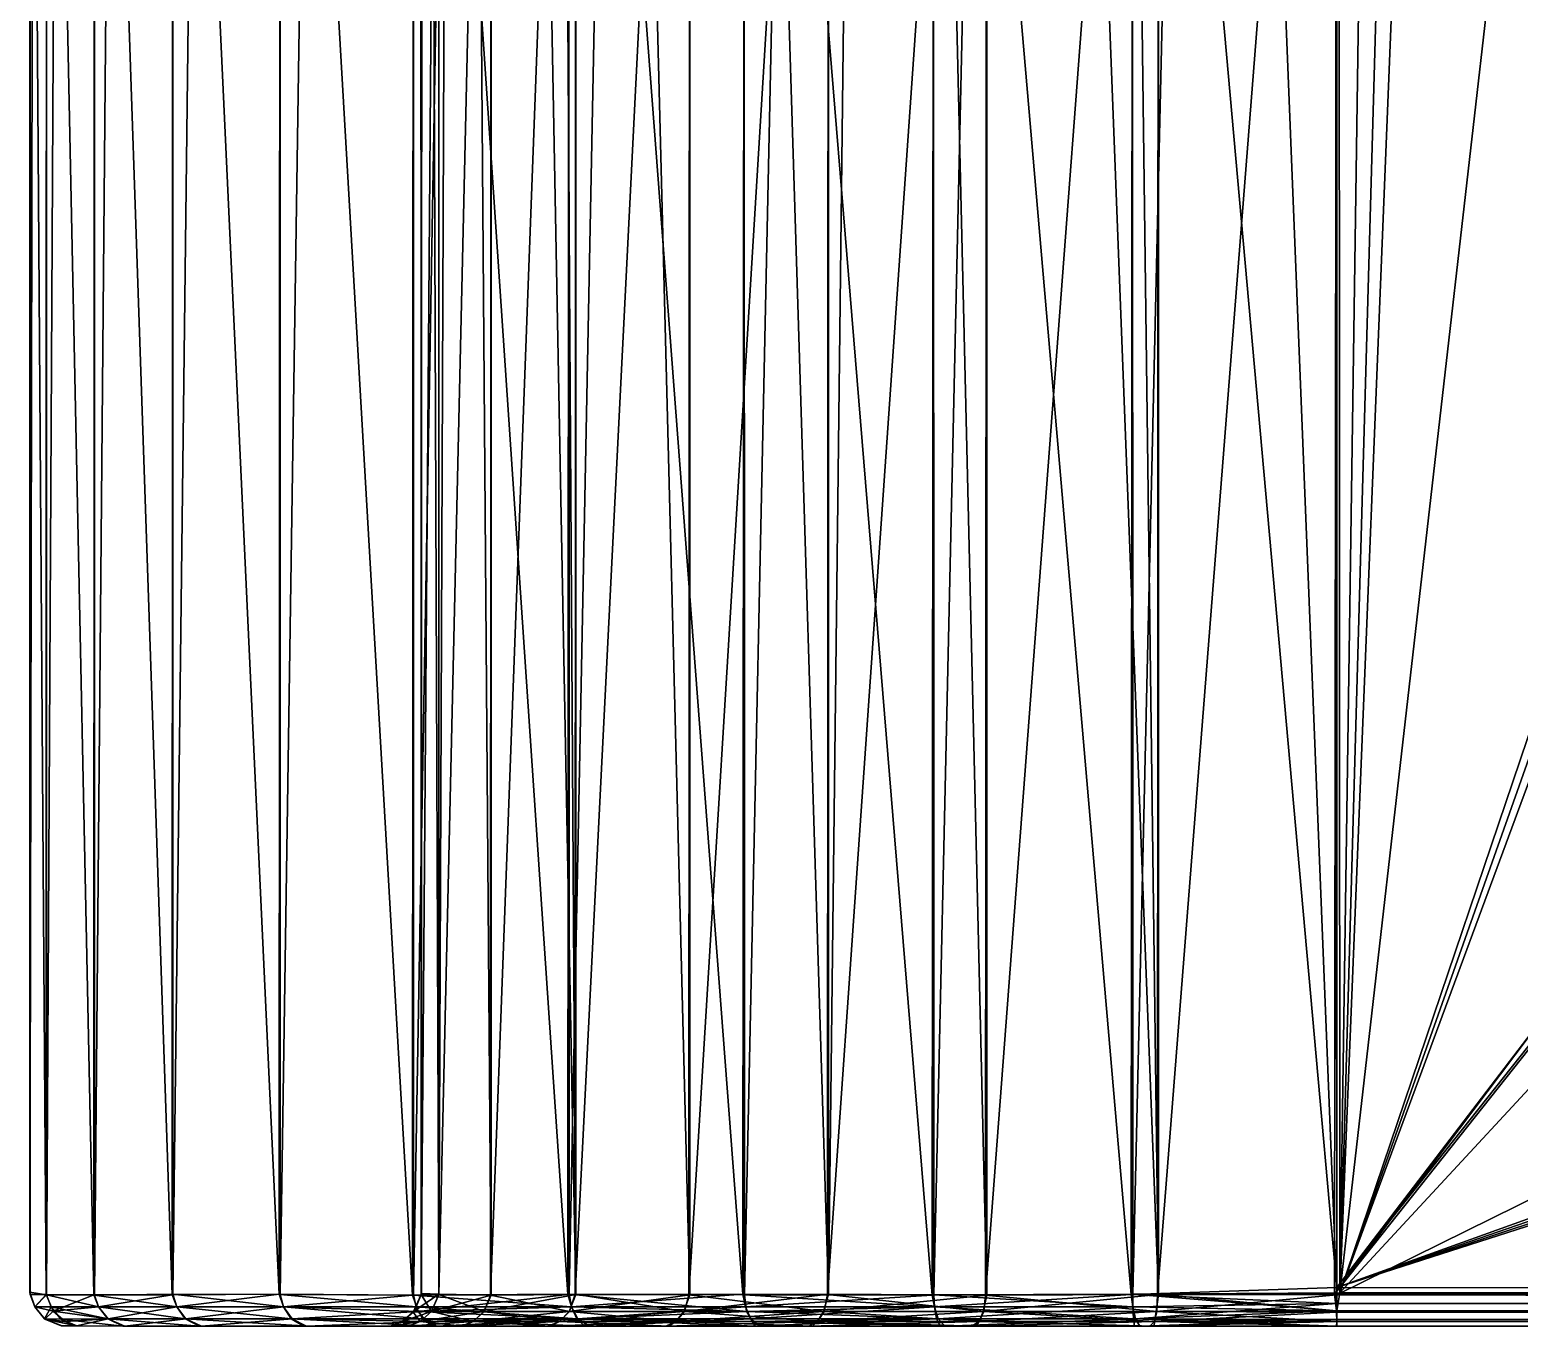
# Model space of a CAD drawing. Extents: x 1024.23 to 1033.17, y -779.2 to -772.4.
# Drawn here: x 1024.23 to 1025.37, y -779.2 to -778.208 of the extents above; entities that cross this region are included whole.
import ezdxf

# ---------------------------------------------------------------- set-up
doc = ezdxf.new("R2010")
doc.units = 0

msp = doc.modelspace()

# ---------------------------------------------------------------- linework, layer by layer
for points in [[(1024.230103, -772.426575, 4.697234), (1024.230225, -779.173706, 4.698712), (1024.242554, -772.424988, 4.855422)], [(1024.230103, -772.426575, 4.697234), (1024.230469, -777.198914, 3.923844), (1024.230225, -779.173706, 4.698712)], [(1024.242554, -772.424988, 4.855422), (1024.230225, -779.173706, 4.698712), (1024.24292, -779.175903, 4.856593)], [(1024.242554, -772.424988, 4.855422), (1024.24292, -779.175903, 4.856593), (1024.279175, -772.424438, 5.007745)], [(1024.279175, -772.424438, 5.007745), (1024.24292, -779.175903, 4.856593), (1024.279663, -779.176147, 5.009064)], [(1024.279175, -772.424438, 5.007745), (1024.279663, -779.176147, 5.009064), (1024.339111, -772.4245, 5.152732)], [(1024.339111, -772.4245, 5.152732), (1024.279663, -779.176147, 5.009064), (1024.3396, -779.175354, 5.15386)], [(1024.339111, -772.4245, 5.152732), (1024.3396, -779.175354, 5.15386), (1024.421021, -772.424988, 5.286726)], [(1024.421021, -772.424988, 5.286726), (1024.3396, -779.175354, 5.15386), (1024.421753, -779.175659, 5.287683)], [(1024.421021, -772.424988, 5.286726), (1024.421753, -779.175659, 5.287683), (1024.522827, -772.424133, 5.405822)], [(1024.522827, -772.424133, 5.405822), (1024.421753, -779.175659, 5.287683), (1024.523682, -779.176147, 5.406785)], [(1024.522827, -772.424133, 5.405822), (1024.523682, -779.176147, 5.406785), (1024.641846, -772.424683, 5.507812)], [(1024.641846, -772.424683, 5.507812), (1024.523682, -779.176147, 5.406785), (1024.642822, -779.175354, 5.508614)], [(1024.641846, -772.424683, 5.507812), (1024.642822, -779.175354, 5.508614), (1024.775635, -772.424988, 5.590033)], [(1024.775635, -772.424988, 5.590033), (1024.642822, -779.175354, 5.508614), (1024.776855, -779.175842, 5.590468)], [(1024.775635, -772.424988, 5.590033), (1024.776855, -779.175842, 5.590468), (1024.920532, -772.424133, 5.64992)], [(1024.920532, -772.424133, 5.64992), (1024.776855, -779.175842, 5.590468), (1024.921875, -779.175903, 5.650414)], [(1024.920532, -772.424133, 5.64992), (1024.921875, -779.175903, 5.650414), (1025.072876, -772.424683, 5.686723)], [(1025.072876, -772.424683, 5.686723), (1024.921875, -779.175903, 5.650414), (1025.074097, -779.175354, 5.687001)], [(1025.072876, -772.424683, 5.686723), (1025.074097, -779.175354, 5.687001), (1025.22937, -772.424072, 5.699047)], [(1025.22937, -772.424072, 5.699047), (1025.074097, -779.175354, 5.687001), (1025.232544, -779.174194, 5.699508)], [(1025.232544, -779.174194, 5.699508), (1025.330811, -772.432739, 5.698344), (1025.22937, -772.424072, 5.699047)], [(1025.421509, -772.473877, 5.698992), (1025.330811, -772.432739, 5.698344), (1025.232544, -779.174194, 5.699508)], [(1025.232544, -779.174194, 5.699508), (1025.500366, -772.534119, 5.699003), (1025.421509, -772.473877, 5.698992)], [(1025.232544, -779.174194, 5.699508), (1025.942261, -772.969421, 5.699256), (1025.500366, -772.534119, 5.699003)], [(1027.080566, -773.714661, 5.699546), (1025.942261, -772.969421, 5.699256), (1025.232544, -779.174194, 5.699508)], [(1025.232544, -779.174194, 5.699508), (1027.13623, -773.791382, 5.699544), (1027.080566, -773.714661, 5.699546)], [(1025.232544, -779.174194, 5.699508), (1027.212524, -773.820862, 5.699055), (1027.13623, -773.791382, 5.699544)], [(1032.170044, -779.170166, 5.699554), (1030.193237, -773.819092, 5.699111), (1025.232544, -779.174194, 5.699508)], [(1025.232544, -779.174194, 5.699508), (1030.193237, -773.819092, 5.699111), (1027.212524, -773.820862, 5.699055)], [(1024.529907, -779.174744, 4.701513), (1024.529541, -777.25946, 3.91587), (1024.530029, -775.750183, 4.699555)], [(1024.529907, -779.174744, 4.701513), (1024.530029, -775.750183, 4.699555), (1024.543213, -779.175293, 4.836591)], [(1024.543213, -779.175293, 4.836591), (1024.530029, -775.750183, 4.699555), (1024.543457, -775.750183, 4.836118)], [(1024.543213, -779.175293, 4.836591), (1024.543457, -775.750183, 4.836118), (1024.556763, -775.750183, 4.879859)], [(1024.543213, -779.175293, 4.836591), (1024.556763, -775.750183, 4.879859), (1024.583008, -779.176147, 4.96813)], [(1024.583008, -779.176147, 4.96813), (1024.556763, -775.750183, 4.879859), (1024.583374, -775.750183, 4.967433)], [(1024.583008, -779.176147, 4.96813), (1024.583374, -775.750183, 4.967433), (1024.647949, -779.175659, 5.089164)], [(1024.647949, -779.175659, 5.089164), (1024.583374, -775.750183, 4.967433), (1024.626465, -775.750183, 5.048143)], [(1024.647949, -779.175659, 5.089164), (1024.626465, -775.750183, 5.048143), (1024.647949, -775.750183, 5.088454)], [(1024.647949, -779.175659, 5.089164), (1024.647949, -775.750183, 5.088454), (1024.735107, -779.175903, 5.195254)], [(1024.735107, -779.175903, 5.195254), (1024.647949, -775.750183, 5.088454), (1024.735107, -775.750183, 5.19453)], [(1024.735107, -779.175903, 5.195254), (1024.735107, -775.750183, 5.19453), (1024.841309, -779.175354, 5.282087)], [(1024.841309, -779.175354, 5.282087), (1024.735107, -775.750183, 5.19453), (1024.841064, -775.750183, 5.281583)], [(1024.841309, -779.175354, 5.282087), (1024.841064, -775.750183, 5.281583), (1024.88147, -775.750183, 5.303131)], [(1024.841309, -779.175354, 5.282087), (1024.88147, -775.750183, 5.303131), (1024.962402, -779.176147, 5.346945)], [(1024.962402, -779.176147, 5.346945), (1024.88147, -775.750183, 5.303131), (1024.962158, -775.750183, 5.34627)], [(1024.962402, -779.176147, 5.346945), (1024.962158, -775.750183, 5.34627), (1025.093872, -779.175659, 5.386621)], [(1025.093872, -779.175659, 5.386621), (1024.962158, -775.750183, 5.34627), (1025.049683, -775.750183, 5.372836)], [(1025.093872, -779.175659, 5.386621), (1025.049683, -775.750183, 5.372836), (1025.093384, -775.750183, 5.386104)], [(1025.093872, -779.175659, 5.386621), (1025.093384, -775.750183, 5.386104), (1025.230103, -779.17572, 5.399903)], [(1025.230103, -779.17572, 5.399903), (1025.093384, -775.750183, 5.386104), (1025.230103, -775.750183, 5.399554)], [(1032.170044, -779.176392, 5.40015), (1025.230103, -779.17572, 5.399903), (1032.170044, -775.750183, 5.399554)], [(1032.170044, -775.750183, 5.399554), (1025.230103, -779.17572, 5.399903), (1025.230103, -775.750183, 5.399554)], [(1024.230225, -779.173706, 4.698712), (1024.230469, -777.198914, 3.923844), (1024.230591, -777.25708, 3.916003)], [(1025.230103, -779.170166, 2.499559), (1030.606079, -777.239624, 2.499755), (1030.646118, -777.301086, 2.50012)], [(1025.230103, -779.170166, 2.499559), (1026.639893, -777.393616, 2.499875), (1030.606079, -777.239624, 2.499755)], [(1024.230225, -779.173706, 4.698712), (1024.230591, -777.25708, 3.916003), (1024.230591, -777.311157, 3.893895)], [(1024.529907, -779.174744, 4.701513), (1024.529419, -777.312927, 3.892862), (1024.529541, -777.25946, 3.91587)], [(1030.646118, -777.301086, 2.50012), (1030.697144, -777.3526, 2.50012), (1025.230103, -779.170166, 2.499559)], [(1024.230591, -777.311157, 3.893895), (1024.230591, -777.357666, 3.85854), (1024.230225, -779.173706, 4.698712)], [(1024.529419, -777.359131, 3.857082), (1024.529419, -777.312927, 3.892862), (1024.529907, -779.174744, 4.701513)], [(1024.230591, -777.357666, 3.85854), (1024.230591, -777.393433, 3.812354), (1024.230225, -779.173706, 4.698712)], [(1024.529907, -779.174744, 4.701513), (1024.529419, -777.39447, 3.810566), (1024.529419, -777.359131, 3.857082)], [(1025.230103, -779.170166, 2.499559), (1030.697144, -777.3526, 2.50012), (1030.757935, -777.391724, 2.49999)], [(1024.230225, -779.173706, 4.698712), (1024.230591, -777.393433, 3.812354), (1024.230469, -777.417358, 3.755926)], [(1024.530029, -777.427429, 3.741761), (1024.529419, -777.39447, 3.810566), (1024.529907, -779.174744, 4.701513)], [(1032.170044, -779.170166, 2.799559), (1026.642212, -777.392517, 2.799243), (1025.228394, -779.175232, 2.79933)], [(1025.228394, -779.175232, 2.79933), (1026.642212, -777.392517, 2.799243), (1026.552002, -777.420898, 2.799023)], [(1025.230103, -779.170166, 2.499559), (1030.757935, -777.391724, 2.49999), (1032.168091, -779.175232, 2.499788)], [(1025.230103, -779.170166, 2.499559), (1026.569092, -777.41748, 2.499981), (1026.639893, -777.393616, 2.499875)], [(1024.230225, -779.173706, 4.698712), (1024.230469, -777.417358, 3.755926), (1024.230469, -779.175659, 3.501022)], [(1024.230469, -779.175659, 3.501022), (1024.230469, -777.417358, 3.755926), (1024.230469, -777.424316, 3.49859)], [(1025.230103, -779.170166, 2.499559), (1025.229004, -777.424011, 2.500216), (1026.569092, -777.41748, 2.499981)], [(1024.230469, -779.175659, 3.501022), (1024.230469, -777.424316, 3.49859), (1024.242676, -779.175476, 3.343337)], [(1024.242676, -779.175476, 3.343337), (1024.230469, -777.424316, 3.49859), (1024.242798, -777.424683, 3.342476)], [(1024.242676, -779.175476, 3.343337), (1024.242798, -777.424683, 3.342476), (1024.279175, -779.175903, 3.191369)], [(1024.279175, -779.175903, 3.191369), (1024.242798, -777.424683, 3.342476), (1024.279663, -777.424133, 3.190049)], [(1024.279175, -779.175903, 3.191369), (1024.279663, -777.424133, 3.190049), (1024.339111, -779.175842, 3.046382)], [(1024.339111, -779.175842, 3.046382), (1024.279663, -777.424133, 3.190049), (1024.3396, -777.424988, 3.045252)], [(1024.339111, -779.175842, 3.046382), (1024.3396, -777.424988, 3.045252), (1024.421021, -779.175354, 2.912387)], [(1024.421021, -779.175354, 2.912387), (1024.3396, -777.424988, 3.045252), (1024.421753, -777.424683, 2.91143)], [(1024.421021, -779.175354, 2.912387), (1024.421753, -777.424683, 2.91143), (1024.522827, -779.176147, 2.793291)], [(1024.522827, -779.176147, 2.793291), (1024.421753, -777.424683, 2.91143), (1024.523682, -777.424133, 2.792327)], [(1024.522827, -779.176147, 2.793291), (1024.523682, -777.424133, 2.792327), (1024.641846, -779.175659, 2.6913)], [(1024.641846, -779.175659, 2.6913), (1024.523682, -777.424133, 2.792327), (1024.642822, -777.424988, 2.6905)], [(1024.530029, -777.427429, 3.741761), (1024.529663, -779.175659, 3.499557), (1024.529419, -777.42395, 3.499558)], [(1024.529663, -779.175659, 3.499557), (1024.543213, -777.424988, 3.362523), (1024.529419, -777.42395, 3.499558)], [(1024.542969, -779.175659, 3.363482), (1024.543213, -777.424988, 3.362523), (1024.529663, -779.175659, 3.499557)], [(1024.530029, -777.427429, 3.741761), (1024.529907, -779.174744, 4.701513), (1024.529663, -779.175659, 3.499557)], [(1024.582642, -779.176147, 3.231989), (1024.583008, -777.424133, 3.230983), (1024.542969, -779.175659, 3.363482)], [(1024.542969, -779.175659, 3.363482), (1024.583008, -777.424133, 3.230983), (1024.543213, -777.424988, 3.362523)], [(1024.582642, -779.176147, 3.231989), (1024.647949, -777.424683, 3.109949), (1024.583008, -777.424133, 3.230983)], [(1024.647461, -779.175354, 3.110823), (1024.647949, -777.424683, 3.109949), (1024.582642, -779.176147, 3.231989)], [(1024.641846, -779.175659, 2.6913), (1024.642822, -777.424988, 2.6905), (1024.775635, -779.175354, 2.60908)], [(1024.775635, -779.175354, 2.60908), (1024.642822, -777.424988, 2.6905), (1024.776855, -777.4245, 2.608645)], [(1024.734375, -779.175903, 3.004682), (1024.735107, -777.424377, 3.003859), (1024.647461, -779.175354, 3.110823)], [(1024.647461, -779.175354, 3.110823), (1024.735107, -777.424377, 3.003859), (1024.647949, -777.424683, 3.109949)], [(1024.734375, -779.175903, 3.004682), (1024.841309, -777.424988, 2.917026), (1024.735107, -777.424377, 3.003859)], [(1024.840454, -779.175659, 2.917508), (1024.841309, -777.424988, 2.917026), (1024.734375, -779.175903, 3.004682)], [(1024.775635, -779.175354, 2.60908), (1024.776855, -777.4245, 2.608645), (1024.920532, -779.176147, 2.549193)], [(1024.920532, -779.176147, 2.549193), (1024.776855, -777.4245, 2.608645), (1024.921875, -777.424377, 2.548699)], [(1024.961426, -779.176147, 2.852584), (1024.962402, -777.424133, 2.852168), (1024.840454, -779.175659, 2.917508)], [(1024.840454, -779.175659, 2.917508), (1024.962402, -777.424133, 2.852168), (1024.841309, -777.424988, 2.917026)], [(1024.920532, -779.176147, 2.549193), (1024.921875, -777.424377, 2.548699), (1025.072876, -779.175659, 2.512391)], [(1025.072876, -779.175659, 2.512391), (1024.921875, -777.424377, 2.548699), (1025.074097, -777.424988, 2.512113)], [(1024.961426, -779.176147, 2.852584), (1025.093872, -777.424377, 2.812465), (1024.962402, -777.424133, 2.852168)], [(1025.093018, -779.175354, 2.81277), (1025.093872, -777.424377, 2.812465), (1024.961426, -779.176147, 2.852584)], [(1025.072876, -779.175659, 2.512391), (1025.074097, -777.424988, 2.512113), (1025.230103, -779.170166, 2.499559)], [(1025.230103, -779.170166, 2.499559), (1025.074097, -777.424988, 2.512113), (1025.229004, -777.424011, 2.500216)], [(1025.093018, -779.175354, 2.81277), (1025.230469, -777.424561, 2.79906), (1025.093872, -777.424377, 2.812465)], [(1025.228394, -779.175232, 2.79933), (1025.230469, -777.424561, 2.79906), (1025.093018, -779.175354, 2.81277)], [(1026.552002, -777.420898, 2.799023), (1025.230469, -777.424561, 2.79906), (1025.228394, -779.175232, 2.79933)], [(1025.072876, -779.175659, 2.512391), (1025.230103, -779.170166, 2.499559), (1025.22998, -779.182373, 2.501914)], [(1032.170044, -779.170166, 2.799559), (1025.228394, -779.175232, 2.79933), (1032.170044, -779.182373, 2.797204)], [(1032.168091, -779.175232, 2.499788), (1025.22998, -779.182373, 2.501914), (1025.230103, -779.170166, 2.499559)], [(1025.232544, -779.174194, 5.699508), (1032.170044, -779.182373, 5.697199), (1032.170044, -779.170166, 5.699554)], [(1024.230225, -779.173706, 4.698712), (1024.230469, -779.175659, 3.501022), (1024.234009, -779.18512, 4.699555)], [(1024.24292, -779.175903, 4.856593), (1024.230225, -779.173706, 4.698712), (1024.234009, -779.18512, 4.699555)], [(1024.234009, -779.18512, 3.49956), (1024.230469, -779.175659, 3.501022), (1024.242676, -779.175476, 3.343337)], [(1024.234009, -779.18512, 4.699555), (1024.230469, -779.175659, 3.501022), (1024.234009, -779.18512, 3.49956)], [(1024.234009, -779.18512, 3.49956), (1024.242676, -779.175476, 3.343337), (1024.248047, -779.188354, 3.343995)], [(1024.234009, -779.18512, 4.699555), (1024.246338, -779.18512, 4.855361), (1024.24292, -779.175903, 4.856593)], [(1024.248047, -779.188354, 3.343995), (1024.242676, -779.175476, 3.343337), (1024.279175, -779.175903, 3.191369)], [(1024.24292, -779.175903, 4.856593), (1024.246338, -779.18512, 4.855361), (1024.282715, -779.18512, 5.007329)], [(1024.24292, -779.175903, 4.856593), (1024.282715, -779.18512, 5.007329), (1024.279663, -779.176147, 5.009064)], [(1024.248047, -779.188354, 3.343995), (1024.279175, -779.175903, 3.191369), (1024.282715, -779.18512, 3.191783)], [(1024.282715, -779.18512, 3.191783), (1024.279175, -779.175903, 3.191369), (1024.339111, -779.175842, 3.046382)], [(1024.279663, -779.176147, 5.009064), (1024.342651, -779.18512, 5.151721), (1024.3396, -779.175354, 5.15386)], [(1024.279663, -779.176147, 5.009064), (1024.282715, -779.18512, 5.007329), (1024.342651, -779.18512, 5.151721)], [(1024.282715, -779.18512, 3.191783), (1024.339111, -779.175842, 3.046382), (1024.342651, -779.18512, 3.047392)], [(1024.342651, -779.18512, 3.047392), (1024.339111, -779.175842, 3.046382), (1024.421021, -779.175354, 2.912387)], [(1024.3396, -779.175354, 5.15386), (1024.342651, -779.18512, 5.151721), (1024.424316, -779.18512, 5.284977)], [(1024.3396, -779.175354, 5.15386), (1024.424316, -779.18512, 5.284977), (1024.421753, -779.175659, 5.287683)], [(1024.342651, -779.18512, 3.047392), (1024.421021, -779.175354, 2.912387), (1024.424316, -779.18512, 2.914135)], [(1024.424316, -779.18512, 2.914135), (1024.421021, -779.175354, 2.912387), (1024.522827, -779.176147, 2.793291)], [(1024.421753, -779.175659, 5.287683), (1024.424316, -779.18512, 5.284977), (1024.525757, -779.18512, 5.403819)], [(1024.421753, -779.175659, 5.287683), (1024.525757, -779.18512, 5.403819), (1024.523682, -779.176147, 5.406785)], [(1024.424316, -779.18512, 2.914135), (1024.522827, -779.176147, 2.793291), (1024.527344, -779.188599, 2.796495)], [(1024.527344, -779.188599, 2.796495), (1024.522827, -779.176147, 2.793291), (1024.641846, -779.175659, 2.6913)], [(1024.529663, -779.175659, 3.499557), (1024.524414, -779.187988, 4.699557), (1024.52356, -779.189087, 3.499558)], [(1024.52356, -779.189087, 3.499558), (1024.537598, -779.188599, 3.361586), (1024.529663, -779.175659, 3.499557)], [(1024.523682, -779.176147, 5.406785), (1024.644531, -779.18512, 5.505319), (1024.642822, -779.175354, 5.508614)], [(1024.523682, -779.176147, 5.406785), (1024.525757, -779.18512, 5.403819), (1024.644531, -779.18512, 5.505319)], [(1024.529663, -779.175659, 3.499557), (1024.529907, -779.174744, 4.701513), (1024.524414, -779.187988, 4.699557)], [(1024.543213, -779.175293, 4.836591), (1024.524414, -779.187988, 4.699557), (1024.529907, -779.174744, 4.701513)], [(1024.537476, -779.188599, 4.837058), (1024.524414, -779.187988, 4.699557), (1024.543213, -779.175293, 4.836591)], [(1024.527344, -779.188599, 2.796495), (1024.641846, -779.175659, 2.6913), (1024.644531, -779.18512, 2.693794)], [(1024.529663, -779.175659, 3.499557), (1024.537598, -779.188599, 3.361586), (1024.542969, -779.175659, 3.363482)], [(1024.543213, -779.175293, 4.836591), (1024.583008, -779.176147, 4.96813), (1024.537476, -779.188599, 4.837058)], [(1024.537476, -779.188599, 4.837058), (1024.583008, -779.176147, 4.96813), (1024.577637, -779.188599, 4.969517)], [(1024.537598, -779.188599, 3.361586), (1024.577759, -779.188599, 3.229157), (1024.542969, -779.175659, 3.363482)], [(1024.542969, -779.175659, 3.363482), (1024.577759, -779.188599, 3.229157), (1024.582642, -779.176147, 3.231989)], [(1024.642822, -779.188599, 5.0916), (1024.577637, -779.188599, 4.969517), (1024.647949, -779.175659, 5.089164)], [(1024.647949, -779.175659, 5.089164), (1024.577637, -779.188599, 4.969517), (1024.583008, -779.176147, 4.96813)], [(1024.643066, -779.188599, 3.107118), (1024.582642, -779.176147, 3.231989), (1024.577759, -779.188599, 3.229157)], [(1024.647461, -779.175354, 3.110823), (1024.582642, -779.176147, 3.231989), (1024.643066, -779.188599, 3.107118)], [(1024.644531, -779.18512, 2.693794), (1024.641846, -779.175659, 2.6913), (1024.775635, -779.175354, 2.60908)], [(1024.642822, -779.175354, 5.508614), (1024.644531, -779.18512, 5.505319), (1024.778442, -779.188599, 5.585061)], [(1024.642822, -779.175354, 5.508614), (1024.778442, -779.188599, 5.585061), (1024.776855, -779.175842, 5.590468)], [(1024.735107, -779.175903, 5.195254), (1024.642822, -779.188599, 5.0916), (1024.647949, -779.175659, 5.089164)], [(1024.730591, -779.188599, 5.198617), (1024.642822, -779.188599, 5.0916), (1024.735107, -779.175903, 5.195254)], [(1024.643066, -779.188599, 3.107118), (1024.730957, -779.188599, 3.00016), (1024.647461, -779.175354, 3.110823)], [(1024.644531, -779.18512, 2.693794), (1024.775635, -779.175354, 2.60908), (1024.777832, -779.18512, 2.612134)], [(1024.647461, -779.175354, 3.110823), (1024.730957, -779.188599, 3.00016), (1024.734375, -779.175903, 3.004682)], [(1024.837524, -779.188599, 5.286456), (1024.730591, -779.188599, 5.198617), (1024.841309, -779.175354, 5.282087)], [(1024.841309, -779.175354, 5.282087), (1024.730591, -779.188599, 5.198617), (1024.735107, -779.175903, 5.195254)], [(1024.730957, -779.188599, 3.00016), (1024.837891, -779.188599, 2.912393), (1024.734375, -779.175903, 3.004682)], [(1024.734375, -779.175903, 3.004682), (1024.837891, -779.188599, 2.912393), (1024.840454, -779.175659, 2.917508)], [(1024.777832, -779.18512, 2.612134), (1024.775635, -779.175354, 2.60908), (1024.920532, -779.176147, 2.549193)], [(1024.776855, -779.175842, 5.590468), (1024.778442, -779.188599, 5.585061), (1024.922241, -779.18512, 5.646788)], [(1024.776855, -779.175842, 5.590468), (1024.922241, -779.18512, 5.646788), (1024.921875, -779.175903, 5.650414)], [(1024.777832, -779.18512, 2.612134), (1024.920532, -779.176147, 2.549193), (1024.922241, -779.18512, 2.552325)], [(1024.841309, -779.175354, 5.282087), (1024.962402, -779.176147, 5.346945), (1024.837524, -779.188599, 5.286456)], [(1024.837524, -779.188599, 5.286456), (1024.962402, -779.176147, 5.346945), (1024.959595, -779.188599, 5.351739)], [(1024.837891, -779.188599, 2.912393), (1024.960083, -779.188599, 2.847192), (1024.840454, -779.175659, 2.917508)], [(1024.840454, -779.175659, 2.917508), (1024.960083, -779.188599, 2.847192), (1024.961426, -779.176147, 2.852584)], [(1024.922241, -779.18512, 2.552325), (1024.920532, -779.176147, 2.549193), (1025.072876, -779.175659, 2.512391)], [(1024.921875, -779.175903, 5.650414), (1025.074219, -779.18512, 5.683273), (1025.074097, -779.175354, 5.687001)], [(1024.921875, -779.175903, 5.650414), (1024.922241, -779.18512, 5.646788), (1025.074219, -779.18512, 5.683273)], [(1024.922241, -779.18512, 2.552325), (1025.072876, -779.175659, 2.512391), (1025.074219, -779.18512, 2.51584)], [(1025.092041, -779.188599, 5.39196), (1024.959595, -779.188599, 5.351739), (1025.093872, -779.175659, 5.386621)], [(1025.093872, -779.175659, 5.386621), (1024.959595, -779.188599, 5.351739), (1024.962402, -779.176147, 5.346945)], [(1025.092529, -779.188599, 2.80706), (1024.961426, -779.176147, 2.852584), (1024.960083, -779.188599, 2.847192)], [(1025.093018, -779.175354, 2.81277), (1024.961426, -779.176147, 2.852584), (1025.092529, -779.188599, 2.80706)], [(1025.074219, -779.18512, 2.51584), (1025.072876, -779.175659, 2.512391), (1025.22998, -779.182373, 2.501914)], [(1025.074097, -779.175354, 5.687001), (1025.230103, -779.187988, 5.693963), (1025.232544, -779.174194, 5.699508)], [(1025.074097, -779.175354, 5.687001), (1025.074219, -779.18512, 5.683273), (1025.230103, -779.187988, 5.693963)], [(1025.07605, -779.194214, 2.523248), (1025.074219, -779.18512, 2.51584), (1025.22998, -779.182373, 2.501914)], [(1025.07605, -779.194214, 2.523248), (1025.22998, -779.182373, 2.501914), (1025.230103, -779.19458, 2.511732)], [(1025.230103, -779.17572, 5.399903), (1025.092041, -779.188599, 5.39196), (1025.093872, -779.175659, 5.386621)], [(1025.22998, -779.189087, 5.406014), (1025.092041, -779.188599, 5.39196), (1025.230103, -779.17572, 5.399903)], [(1025.092529, -779.188599, 2.80706), (1025.22998, -779.187988, 2.793967), (1025.093018, -779.175354, 2.81277)], [(1025.093018, -779.175354, 2.81277), (1025.22998, -779.187988, 2.793967), (1025.228394, -779.175232, 2.79933)], [(1032.170044, -779.182373, 2.797204), (1025.228394, -779.175232, 2.79933), (1025.22998, -779.187988, 2.793967)], [(1032.170044, -779.187988, 2.50515), (1025.22998, -779.182373, 2.501914), (1032.168091, -779.175232, 2.499788)], [(1025.230103, -779.17572, 5.399903), (1032.170044, -779.187988, 5.405146), (1025.22998, -779.189087, 5.406014)], [(1032.170044, -779.187988, 2.50515), (1025.230103, -779.19458, 2.511732), (1025.22998, -779.182373, 2.501914)], [(1032.170044, -779.182373, 2.797204), (1025.22998, -779.187988, 2.793967), (1032.170044, -779.19458, 2.787385)], [(1025.230103, -779.187988, 5.693963), (1032.170044, -779.182373, 5.697199), (1025.232544, -779.174194, 5.699508)], [(1025.230103, -779.17572, 5.399903), (1032.170044, -779.176392, 5.40015), (1032.170044, -779.187988, 5.405146)], [(1025.230103, -779.187988, 5.693963), (1032.170044, -779.19458, 5.687381), (1032.170044, -779.182373, 5.697199)], [(1024.241577, -779.194336, 3.499058), (1024.234009, -779.18512, 3.49956), (1024.248047, -779.188354, 3.343995)], [(1024.234009, -779.18512, 4.699555), (1024.234009, -779.18512, 3.49956), (1024.241455, -779.194214, 4.699706)], [(1024.241455, -779.194214, 4.699706), (1024.234009, -779.18512, 3.49956), (1024.241577, -779.194336, 3.499058)], [(1024.246338, -779.18512, 4.855361), (1024.234009, -779.18512, 4.699555), (1024.241455, -779.194214, 4.699706)], [(1024.246338, -779.18512, 4.855361), (1024.241455, -779.194214, 4.699706), (1024.253906, -779.194336, 4.853679)], [(1024.241455, -779.194214, 4.699706), (1024.241577, -779.194336, 3.499058), (1024.254028, -779.199585, 4.696331)], [(1024.253906, -779.194336, 4.853679), (1024.241455, -779.194214, 4.699706), (1024.265991, -779.199646, 4.850981)], [(1024.265991, -779.199646, 4.850981), (1024.241455, -779.194214, 4.699706), (1024.254028, -779.199585, 4.696331)], [(1024.241577, -779.194336, 3.499058), (1024.248047, -779.188354, 3.343995), (1024.25708, -779.196106, 3.34547)], [(1024.265747, -779.199524, 3.34625), (1024.254761, -779.199646, 3.497775), (1024.241577, -779.194336, 3.499058)], [(1024.241577, -779.194336, 3.499058), (1024.25708, -779.196106, 3.34547), (1024.265747, -779.199524, 3.34625)], [(1024.254028, -779.199585, 4.696331), (1024.241577, -779.194336, 3.499058), (1024.254761, -779.199646, 3.497775)], [(1024.289795, -779.194214, 5.004377), (1024.282715, -779.18512, 5.007329), (1024.246338, -779.18512, 4.855361)], [(1024.289795, -779.194214, 5.004377), (1024.246338, -779.18512, 4.855361), (1024.253906, -779.194336, 4.853679)], [(1024.248047, -779.188354, 3.343995), (1024.282715, -779.18512, 3.191783), (1024.290161, -779.194214, 3.193527)], [(1024.25708, -779.196106, 3.34547), (1024.248047, -779.188354, 3.343995), (1024.290161, -779.194214, 3.193527)], [(1024.301392, -779.199707, 4.999025), (1024.289795, -779.194214, 5.004377), (1024.253906, -779.194336, 4.853679)], [(1024.301392, -779.199707, 4.999025), (1024.253906, -779.194336, 4.853679), (1024.265991, -779.199646, 4.850981)], [(1024.265747, -779.199524, 3.34625), (1024.25708, -779.196106, 3.34547), (1024.290161, -779.194214, 3.193527)], [(1024.265747, -779.199524, 3.34625), (1024.290161, -779.194214, 3.193527), (1024.302734, -779.199707, 3.196005)], [(1024.290161, -779.194214, 3.193527), (1024.282715, -779.18512, 3.191783), (1024.342651, -779.18512, 3.047392)], [(1024.348999, -779.194214, 5.147704), (1024.342651, -779.18512, 5.151721), (1024.282715, -779.18512, 5.007329)], [(1024.348999, -779.194214, 5.147704), (1024.282715, -779.18512, 5.007329), (1024.289795, -779.194214, 5.004377)], [(1024.359619, -779.199707, 5.14061), (1024.348999, -779.194214, 5.147704), (1024.289795, -779.194214, 5.004377)], [(1024.359619, -779.199707, 5.14061), (1024.289795, -779.194214, 5.004377), (1024.301392, -779.199707, 4.999025)], [(1024.290161, -779.194214, 3.193527), (1024.342651, -779.18512, 3.047392), (1024.349609, -779.194214, 3.050277)], [(1024.302734, -779.199707, 3.196005), (1024.290161, -779.194214, 3.193527), (1024.349609, -779.194214, 3.050277)], [(1024.302734, -779.199707, 3.196005), (1024.349609, -779.194214, 3.050277), (1024.361572, -779.199707, 3.054683)], [(1024.349609, -779.194214, 3.050277), (1024.342651, -779.18512, 3.047392), (1024.424316, -779.18512, 2.914135)], [(1024.430054, -779.194214, 5.279993), (1024.424316, -779.18512, 5.284977), (1024.342651, -779.18512, 5.151721)], [(1024.430054, -779.194214, 5.279993), (1024.342651, -779.18512, 5.151721), (1024.348999, -779.194214, 5.147704)], [(1024.439209, -779.199585, 5.271953), (1024.430054, -779.194214, 5.279993), (1024.348999, -779.194214, 5.147704)], [(1024.439209, -779.199585, 5.271953), (1024.348999, -779.194214, 5.147704), (1024.359619, -779.199707, 5.14061)], [(1024.349609, -779.194214, 3.050277), (1024.424316, -779.18512, 2.914135), (1024.430786, -779.194214, 2.918088)], [(1024.361572, -779.199707, 3.054683), (1024.349609, -779.194214, 3.050277), (1024.430786, -779.194214, 2.918088)], [(1024.361572, -779.199707, 3.054683), (1024.430786, -779.194214, 2.918088), (1024.441895, -779.199707, 2.924313)], [(1024.430786, -779.194214, 2.918088), (1024.424316, -779.18512, 2.914135), (1024.527344, -779.188599, 2.796495)], [(1024.53064, -779.194214, 5.397996), (1024.525757, -779.18512, 5.403819), (1024.424316, -779.18512, 5.284977)], [(1024.53064, -779.194214, 5.397996), (1024.424316, -779.18512, 5.284977), (1024.430054, -779.194214, 5.279993)], [(1024.538574, -779.199707, 5.387971), (1024.53064, -779.194214, 5.397996), (1024.430054, -779.194214, 5.279993)], [(1024.538574, -779.199707, 5.387971), (1024.430054, -779.194214, 5.279993), (1024.439209, -779.199585, 5.271953)], [(1024.430786, -779.194214, 2.918088), (1024.527344, -779.188599, 2.796495), (1024.533569, -779.196106, 2.803059)], [(1024.441895, -779.199707, 2.924313), (1024.430786, -779.194214, 2.918088), (1024.533569, -779.196106, 2.803059)], [(1024.441895, -779.199707, 2.924313), (1024.533569, -779.196106, 2.803059), (1024.541626, -779.199707, 2.808109)], [(1024.515015, -779.196106, 3.499557), (1024.505859, -779.199707, 4.699561), (1024.505737, -779.199707, 3.49955)], [(1024.505737, -779.199707, 3.49955), (1024.519653, -779.199829, 3.356308), (1024.515015, -779.196106, 3.499557)], [(1024.515015, -779.196106, 3.499557), (1024.515015, -779.196106, 4.699555), (1024.505859, -779.199707, 4.699561)], [(1024.519287, -779.199707, 4.839176), (1024.505859, -779.199707, 4.699561), (1024.528809, -779.196106, 4.839046)], [(1024.528809, -779.196106, 4.839046), (1024.505859, -779.199707, 4.699561), (1024.515015, -779.196106, 4.699555)], [(1024.52356, -779.189087, 3.499558), (1024.524414, -779.187988, 4.699557), (1024.515015, -779.196106, 4.699555)], [(1024.537476, -779.188599, 4.837058), (1024.515015, -779.196106, 4.699555), (1024.524414, -779.187988, 4.699557)], [(1024.528809, -779.196106, 4.839046), (1024.515015, -779.196106, 4.699555), (1024.537476, -779.188599, 4.837058)], [(1024.52356, -779.189087, 3.499558), (1024.515015, -779.196106, 4.699555), (1024.515015, -779.196106, 3.499557)], [(1024.515015, -779.196106, 3.499557), (1024.528809, -779.196106, 3.360068), (1024.52356, -779.189087, 3.499558)], [(1024.515015, -779.196106, 3.499557), (1024.519653, -779.199829, 3.356308), (1024.528809, -779.196106, 3.360068)], [(1024.528809, -779.196106, 4.839046), (1024.569458, -779.196106, 4.973174), (1024.519287, -779.199707, 4.839176)], [(1024.519287, -779.199707, 4.839176), (1024.569458, -779.196106, 4.973174), (1024.560181, -779.199707, 4.975144)], [(1024.519653, -779.199829, 3.356308), (1024.561523, -779.199707, 3.2208), (1024.528809, -779.196106, 3.360068)], [(1024.52356, -779.189087, 3.499558), (1024.528809, -779.196106, 3.360068), (1024.537598, -779.188599, 3.361586)], [(1024.64856, -779.194214, 5.498795), (1024.644531, -779.18512, 5.505319), (1024.525757, -779.18512, 5.403819)], [(1024.64856, -779.194214, 5.498795), (1024.525757, -779.18512, 5.403819), (1024.53064, -779.194214, 5.397996)], [(1024.527344, -779.188599, 2.796495), (1024.644531, -779.18512, 2.693794), (1024.649536, -779.194214, 2.699569)], [(1024.533569, -779.196106, 2.803059), (1024.527344, -779.188599, 2.796495), (1024.649536, -779.194214, 2.699569)], [(1024.537476, -779.188599, 4.837058), (1024.577637, -779.188599, 4.969517), (1024.528809, -779.196106, 4.839046)], [(1024.528809, -779.196106, 4.839046), (1024.577637, -779.188599, 4.969517), (1024.569458, -779.196106, 4.973174)], [(1024.528809, -779.196106, 3.360068), (1024.569458, -779.196106, 3.225939), (1024.537598, -779.188599, 3.361586)], [(1024.528809, -779.196106, 3.360068), (1024.561523, -779.199707, 3.2208), (1024.569458, -779.196106, 3.225939)], [(1024.654785, -779.199707, 5.487661), (1024.64856, -779.194214, 5.498795), (1024.53064, -779.194214, 5.397996)], [(1024.654785, -779.199707, 5.487661), (1024.53064, -779.194214, 5.397996), (1024.538574, -779.199707, 5.387971)], [(1024.541626, -779.199707, 2.808109), (1024.533569, -779.196106, 2.803059), (1024.649536, -779.194214, 2.699569)], [(1024.537598, -779.188599, 3.361586), (1024.569458, -779.196106, 3.225939), (1024.577759, -779.188599, 3.229157)], [(1024.541626, -779.199707, 2.808109), (1024.649536, -779.194214, 2.699569), (1024.658203, -779.199707, 2.70893)], [(1024.626465, -779.199829, 5.100553), (1024.560181, -779.199707, 4.975144), (1024.635498, -779.196106, 5.096788)], [(1024.635498, -779.196106, 5.096788), (1024.560181, -779.199707, 4.975144), (1024.569458, -779.196106, 4.973174)], [(1024.628662, -779.199707, 3.095739), (1024.569458, -779.196106, 3.225939), (1024.561523, -779.199707, 3.2208)], [(1024.635498, -779.196106, 5.096788), (1024.569458, -779.196106, 4.973174), (1024.642822, -779.188599, 5.0916)], [(1024.642822, -779.188599, 5.0916), (1024.569458, -779.196106, 4.973174), (1024.577637, -779.188599, 4.969517)], [(1024.635498, -779.196106, 3.102325), (1024.577759, -779.188599, 3.229157), (1024.569458, -779.196106, 3.225939)], [(1024.635498, -779.196106, 3.102325), (1024.569458, -779.196106, 3.225939), (1024.628662, -779.199707, 3.095739)], [(1024.643066, -779.188599, 3.107118), (1024.577759, -779.188599, 3.229157), (1024.635498, -779.196106, 3.102325)], [(1024.716675, -779.199707, 5.210491), (1024.626465, -779.199829, 5.100553), (1024.724487, -779.196106, 5.205135)], [(1024.724487, -779.196106, 5.205135), (1024.626465, -779.199829, 5.100553), (1024.635498, -779.196106, 5.096788)], [(1024.628662, -779.199707, 3.095739), (1024.719116, -779.199707, 2.986197), (1024.635498, -779.196106, 3.102325)], [(1024.724487, -779.196106, 5.205135), (1024.635498, -779.196106, 5.096788), (1024.730591, -779.188599, 5.198617)], [(1024.730591, -779.188599, 5.198617), (1024.635498, -779.196106, 5.096788), (1024.642822, -779.188599, 5.0916)], [(1024.635498, -779.196106, 3.102325), (1024.724487, -779.196106, 2.993978), (1024.643066, -779.188599, 3.107118)], [(1024.635498, -779.196106, 3.102325), (1024.719116, -779.199707, 2.986197), (1024.724487, -779.196106, 2.993978)], [(1024.643066, -779.188599, 3.107118), (1024.724487, -779.196106, 2.993978), (1024.730957, -779.188599, 3.00016)], [(1024.649536, -779.194214, 2.699569), (1024.644531, -779.18512, 2.693794), (1024.777832, -779.18512, 2.612134)], [(1024.778442, -779.188599, 5.585061), (1024.644531, -779.18512, 5.505319), (1024.64856, -779.194214, 5.498795)], [(1024.64856, -779.194214, 5.498795), (1024.782837, -779.196106, 5.577195), (1024.778442, -779.188599, 5.585061)], [(1024.785156, -779.199707, 5.567948), (1024.782837, -779.196106, 5.577195), (1024.64856, -779.194214, 5.498795)], [(1024.785156, -779.199707, 5.567948), (1024.64856, -779.194214, 5.498795), (1024.654785, -779.199707, 5.487661)], [(1024.649536, -779.194214, 2.699569), (1024.777832, -779.18512, 2.612134), (1024.78186, -779.194214, 2.618617)], [(1024.658203, -779.199707, 2.70893), (1024.649536, -779.194214, 2.699569), (1024.78186, -779.194214, 2.618617)], [(1024.658203, -779.199707, 2.70893), (1024.78186, -779.194214, 2.618617), (1024.78833, -779.199585, 2.628979)], [(1024.826172, -779.199707, 5.300825), (1024.716675, -779.199707, 5.210491), (1024.832764, -779.196106, 5.294055)], [(1024.832764, -779.196106, 5.294055), (1024.716675, -779.199707, 5.210491), (1024.724487, -779.196106, 5.205135)], [(1024.719116, -779.199707, 2.986197), (1024.829102, -779.199707, 2.896383), (1024.724487, -779.196106, 2.993978)], [(1024.832764, -779.196106, 5.294055), (1024.724487, -779.196106, 5.205135), (1024.837524, -779.188599, 5.286456)], [(1024.837524, -779.188599, 5.286456), (1024.724487, -779.196106, 5.205135), (1024.730591, -779.188599, 5.198617)], [(1024.724487, -779.196106, 2.993978), (1024.832764, -779.196106, 2.905057), (1024.730957, -779.188599, 3.00016)], [(1024.724487, -779.196106, 2.993978), (1024.829102, -779.199707, 2.896383), (1024.832764, -779.196106, 2.905057)], [(1024.730957, -779.188599, 3.00016), (1024.832764, -779.196106, 2.905057), (1024.837891, -779.188599, 2.912393)], [(1024.78186, -779.194214, 2.618617), (1024.777832, -779.18512, 2.612134), (1024.922241, -779.18512, 2.552325)], [(1024.92395, -779.194214, 5.639363), (1024.922241, -779.18512, 5.646788), (1024.778442, -779.188599, 5.585061)], [(1024.778442, -779.188599, 5.585061), (1024.782837, -779.196106, 5.577195), (1024.92395, -779.194214, 5.639363)], [(1024.78186, -779.194214, 2.618617), (1024.922241, -779.18512, 2.552325), (1024.925171, -779.194214, 2.559357)], [(1024.78833, -779.199585, 2.628979), (1024.78186, -779.194214, 2.618617), (1024.925171, -779.194214, 2.559357)], [(1024.926636, -779.199585, 5.627438), (1024.92395, -779.194214, 5.639363), (1024.782837, -779.196106, 5.577195)], [(1024.926636, -779.199585, 5.627438), (1024.782837, -779.196106, 5.577195), (1024.785156, -779.199707, 5.567948)], [(1024.78833, -779.199585, 2.628979), (1024.925171, -779.194214, 2.559357), (1024.930542, -779.199707, 2.570938)], [(1024.832764, -779.196106, 5.294055), (1024.956421, -779.196106, 5.360128), (1024.826172, -779.199707, 5.300825)], [(1024.826172, -779.199707, 5.300825), (1024.956421, -779.196106, 5.360128), (1024.950928, -779.199829, 5.368304)], [(1024.829102, -779.199707, 2.896383), (1024.954468, -779.199829, 2.829343), (1024.832764, -779.196106, 2.905057)], [(1024.837524, -779.188599, 5.286456), (1024.959595, -779.188599, 5.351739), (1024.832764, -779.196106, 5.294055)], [(1024.832764, -779.196106, 5.294055), (1024.959595, -779.188599, 5.351739), (1024.956421, -779.196106, 5.360128)], [(1024.832764, -779.196106, 2.905057), (1024.956421, -779.196106, 2.838985), (1024.837891, -779.188599, 2.912393)], [(1024.832764, -779.196106, 2.905057), (1024.954468, -779.199829, 2.829343), (1024.956421, -779.196106, 2.838985)], [(1024.837891, -779.188599, 2.912393), (1024.956421, -779.196106, 2.838985), (1024.960083, -779.188599, 2.847192)], [(1024.925171, -779.194214, 2.559357), (1024.922241, -779.18512, 2.552325), (1025.074219, -779.18512, 2.51584)], [(1025.074707, -779.194214, 5.675667), (1025.074219, -779.18512, 5.683273), (1024.922241, -779.18512, 5.646788)], [(1025.074707, -779.194214, 5.675667), (1024.922241, -779.18512, 5.646788), (1024.92395, -779.194214, 5.639363)], [(1025.075317, -779.199707, 5.662919), (1025.074707, -779.194214, 5.675667), (1024.92395, -779.194214, 5.639363)], [(1025.075317, -779.199707, 5.662919), (1024.92395, -779.194214, 5.639363), (1024.926636, -779.199585, 5.627438)], [(1024.925171, -779.194214, 2.559357), (1025.074219, -779.18512, 2.51584), (1025.07605, -779.194214, 2.523248)], [(1024.930542, -779.199707, 2.570938), (1024.925171, -779.194214, 2.559357), (1025.07605, -779.194214, 2.523248)], [(1024.930542, -779.199707, 2.570938), (1025.07605, -779.194214, 2.523248), (1025.079468, -779.199707, 2.535523)], [(1025.087036, -779.199707, 5.40959), (1024.950928, -779.199829, 5.368304), (1025.090576, -779.196106, 5.400816)], [(1025.090576, -779.196106, 5.400816), (1024.950928, -779.199829, 5.368304), (1024.956421, -779.196106, 5.360128)], [(1025.090332, -779.199707, 2.788853), (1024.956421, -779.196106, 2.838985), (1024.954468, -779.199829, 2.829343)], [(1025.090576, -779.196106, 5.400816), (1024.956421, -779.196106, 5.360128), (1025.092041, -779.188599, 5.39196)], [(1025.092041, -779.188599, 5.39196), (1024.956421, -779.196106, 5.360128), (1024.959595, -779.188599, 5.351739)], [(1025.090576, -779.196106, 2.798298), (1024.960083, -779.188599, 2.847192), (1024.956421, -779.196106, 2.838985)], [(1025.090576, -779.196106, 2.798298), (1024.956421, -779.196106, 2.838985), (1025.090332, -779.199707, 2.788853)], [(1025.092529, -779.188599, 2.80706), (1024.960083, -779.188599, 2.847192), (1025.090576, -779.196106, 2.798298)], [(1025.230103, -779.187988, 5.693963), (1025.074219, -779.18512, 5.683273), (1025.074707, -779.194214, 5.675667)], [(1025.074707, -779.194214, 5.675667), (1025.230103, -779.196106, 5.684554), (1025.230103, -779.187988, 5.693963)], [(1025.230103, -779.199707, 5.675394), (1025.230103, -779.196106, 5.684554), (1025.074707, -779.194214, 5.675667)], [(1025.230103, -779.199707, 5.675394), (1025.074707, -779.194214, 5.675667), (1025.075317, -779.199707, 5.662919)], [(1025.079468, -779.199707, 2.535523), (1025.07605, -779.194214, 2.523248), (1025.230103, -779.19458, 2.511732)], [(1025.079468, -779.199707, 2.535523), (1025.230103, -779.19458, 2.511732), (1025.230103, -779.199707, 2.523918)], [(1025.22998, -779.199707, 5.423913), (1025.087036, -779.199707, 5.40959), (1025.230103, -779.196106, 5.414555)], [(1025.230103, -779.196106, 5.414555), (1025.087036, -779.199707, 5.40959), (1025.090576, -779.196106, 5.400816)], [(1025.090332, -779.199707, 2.788853), (1025.22998, -779.199707, 2.7754), (1025.090576, -779.196106, 2.798298)], [(1025.22998, -779.189087, 5.406014), (1025.090576, -779.196106, 5.400816), (1025.092041, -779.188599, 5.39196)], [(1025.090576, -779.196106, 2.798298), (1025.230103, -779.196106, 2.784559), (1025.092529, -779.188599, 2.80706)], [(1025.230103, -779.196106, 5.414555), (1025.090576, -779.196106, 5.400816), (1025.22998, -779.189087, 5.406014)], [(1025.090576, -779.196106, 2.798298), (1025.22998, -779.199707, 2.7754), (1025.230103, -779.196106, 2.784559)], [(1025.092529, -779.188599, 2.80706), (1025.230103, -779.196106, 2.784559), (1025.22998, -779.187988, 2.793967)], [(1025.22998, -779.189087, 5.406014), (1032.170044, -779.187988, 5.405146), (1032.170044, -779.196106, 5.414555)], [(1032.170044, -779.19458, 2.787385), (1025.22998, -779.187988, 2.793967), (1025.230103, -779.196106, 2.784559)], [(1025.22998, -779.189087, 5.406014), (1032.170044, -779.196106, 5.414555), (1025.230103, -779.196106, 5.414555)], [(1032.170044, -779.19458, 2.787385), (1025.230103, -779.196106, 2.784559), (1025.22998, -779.199707, 2.7754)], [(1032.170044, -779.19458, 2.787385), (1025.22998, -779.199707, 2.7754), (1032.170044, -779.199707, 2.7752)], [(1025.230103, -779.196106, 5.414555), (1032.170044, -779.199707, 5.423712), (1025.22998, -779.199707, 5.423913)], [(1032.170044, -779.196106, 2.514559), (1025.230103, -779.19458, 2.511732), (1032.170044, -779.187988, 2.50515)], [(1025.230103, -779.196106, 5.684554), (1032.170044, -779.19458, 5.687381), (1025.230103, -779.187988, 5.693963)], [(1032.170044, -779.199707, 2.523717), (1025.230103, -779.199707, 2.523918), (1025.230103, -779.19458, 2.511732)], [(1032.170044, -779.199707, 2.523717), (1025.230103, -779.19458, 2.511732), (1032.170044, -779.196106, 2.514559)], [(1025.230103, -779.199707, 5.675394), (1032.170044, -779.199707, 5.675193), (1032.170044, -779.19458, 5.687381)], [(1025.230103, -779.199707, 5.675394), (1032.170044, -779.19458, 5.687381), (1025.230103, -779.196106, 5.684554)], [(1025.230103, -779.196106, 5.414555), (1032.170044, -779.196106, 5.414555), (1032.170044, -779.199707, 5.423712)], [(1024.505859, -779.199707, 4.699561), (1024.265991, -779.199646, 4.850981), (1024.254028, -779.199585, 4.696331)], [(1024.505859, -779.199707, 4.699561), (1024.254028, -779.199585, 4.696331), (1024.505737, -779.199707, 3.49955)], [(1024.505737, -779.199707, 3.49955), (1024.254028, -779.199585, 4.696331), (1024.254761, -779.199646, 3.497775)], [(1024.519653, -779.199829, 3.356308), (1024.254761, -779.199646, 3.497775), (1024.265747, -779.199524, 3.34625)], [(1024.505737, -779.199707, 3.49955), (1024.254761, -779.199646, 3.497775), (1024.519653, -779.199829, 3.356308)], [(1024.519653, -779.199829, 3.356308), (1024.265747, -779.199524, 3.34625), (1024.302734, -779.199707, 3.196005)], [(1024.519287, -779.199707, 4.839176), (1024.301392, -779.199707, 4.999025), (1024.265991, -779.199646, 4.850981)], [(1024.519287, -779.199707, 4.839176), (1024.265991, -779.199646, 4.850981), (1024.505859, -779.199707, 4.699561)], [(1024.560181, -779.199707, 4.975144), (1024.359619, -779.199707, 5.14061), (1024.301392, -779.199707, 4.999025)], [(1024.560181, -779.199707, 4.975144), (1024.301392, -779.199707, 4.999025), (1024.519287, -779.199707, 4.839176)], [(1024.519653, -779.199829, 3.356308), (1024.302734, -779.199707, 3.196005), (1024.561523, -779.199707, 3.2208)], [(1024.561523, -779.199707, 3.2208), (1024.302734, -779.199707, 3.196005), (1024.361572, -779.199707, 3.054683)], [(1024.626465, -779.199829, 5.100553), (1024.439209, -779.199585, 5.271953), (1024.359619, -779.199707, 5.14061)], [(1024.626465, -779.199829, 5.100553), (1024.359619, -779.199707, 5.14061), (1024.560181, -779.199707, 4.975144)], [(1024.561523, -779.199707, 3.2208), (1024.361572, -779.199707, 3.054683), (1024.628662, -779.199707, 3.095739)], [(1024.628662, -779.199707, 3.095739), (1024.361572, -779.199707, 3.054683), (1024.441895, -779.199707, 2.924313)], [(1024.538574, -779.199707, 5.387971), (1024.439209, -779.199585, 5.271953), (1024.626465, -779.199829, 5.100553)], [(1024.628662, -779.199707, 3.095739), (1024.441895, -779.199707, 2.924313), (1024.719116, -779.199707, 2.986197)], [(1024.719116, -779.199707, 2.986197), (1024.441895, -779.199707, 2.924313), (1024.541626, -779.199707, 2.808109)], [(1024.716675, -779.199707, 5.210491), (1024.654785, -779.199707, 5.487661), (1024.538574, -779.199707, 5.387971)], [(1024.716675, -779.199707, 5.210491), (1024.538574, -779.199707, 5.387971), (1024.626465, -779.199829, 5.100553)], [(1024.719116, -779.199707, 2.986197), (1024.541626, -779.199707, 2.808109), (1024.829102, -779.199707, 2.896383)], [(1024.829102, -779.199707, 2.896383), (1024.541626, -779.199707, 2.808109), (1024.658203, -779.199707, 2.70893)], [(1024.826172, -779.199707, 5.300825), (1024.785156, -779.199707, 5.567948), (1024.654785, -779.199707, 5.487661)], [(1024.826172, -779.199707, 5.300825), (1024.654785, -779.199707, 5.487661), (1024.716675, -779.199707, 5.210491)], [(1024.658203, -779.199707, 2.70893), (1024.78833, -779.199585, 2.628979), (1024.954468, -779.199829, 2.829343)], [(1024.829102, -779.199707, 2.896383), (1024.658203, -779.199707, 2.70893), (1024.954468, -779.199829, 2.829343)], [(1024.950928, -779.199829, 5.368304), (1024.926636, -779.199585, 5.627438), (1024.785156, -779.199707, 5.567948)], [(1024.950928, -779.199829, 5.368304), (1024.785156, -779.199707, 5.567948), (1024.826172, -779.199707, 5.300825)], [(1024.954468, -779.199829, 2.829343), (1024.78833, -779.199585, 2.628979), (1024.930542, -779.199707, 2.570938)], [(1024.950928, -779.199829, 5.368304), (1025.075317, -779.199707, 5.662919), (1024.926636, -779.199585, 5.627438)], [(1024.954468, -779.199829, 2.829343), (1024.930542, -779.199707, 2.570938), (1025.090332, -779.199707, 2.788853)], [(1025.090332, -779.199707, 2.788853), (1024.930542, -779.199707, 2.570938), (1025.079468, -779.199707, 2.535523)], [(1025.087036, -779.199707, 5.40959), (1025.075317, -779.199707, 5.662919), (1024.950928, -779.199829, 5.368304)], [(1025.087036, -779.199707, 5.40959), (1025.230103, -779.199707, 5.675394), (1025.075317, -779.199707, 5.662919)], [(1025.090332, -779.199707, 2.788853), (1025.079468, -779.199707, 2.535523), (1025.22998, -779.199707, 2.7754)], [(1025.22998, -779.199707, 2.7754), (1025.079468, -779.199707, 2.535523), (1025.230103, -779.199707, 2.523918)], [(1025.22998, -779.199707, 5.423913), (1025.230103, -779.199707, 5.675394), (1025.087036, -779.199707, 5.40959)], [(1032.170044, -779.199707, 5.423712), (1032.170044, -779.199707, 5.675193), (1025.22998, -779.199707, 5.423913)], [(1025.22998, -779.199707, 5.423913), (1032.170044, -779.199707, 5.675193), (1025.230103, -779.199707, 5.675394)], [(1025.22998, -779.199707, 2.7754), (1025.230103, -779.199707, 2.523918), (1032.170044, -779.199707, 2.7752)], [(1032.170044, -779.199707, 2.7752), (1025.230103, -779.199707, 2.523918), (1032.170044, -779.199707, 2.523717)]]:
    msp.add_3dface(points)

doc.saveas('drawing.dxf')
